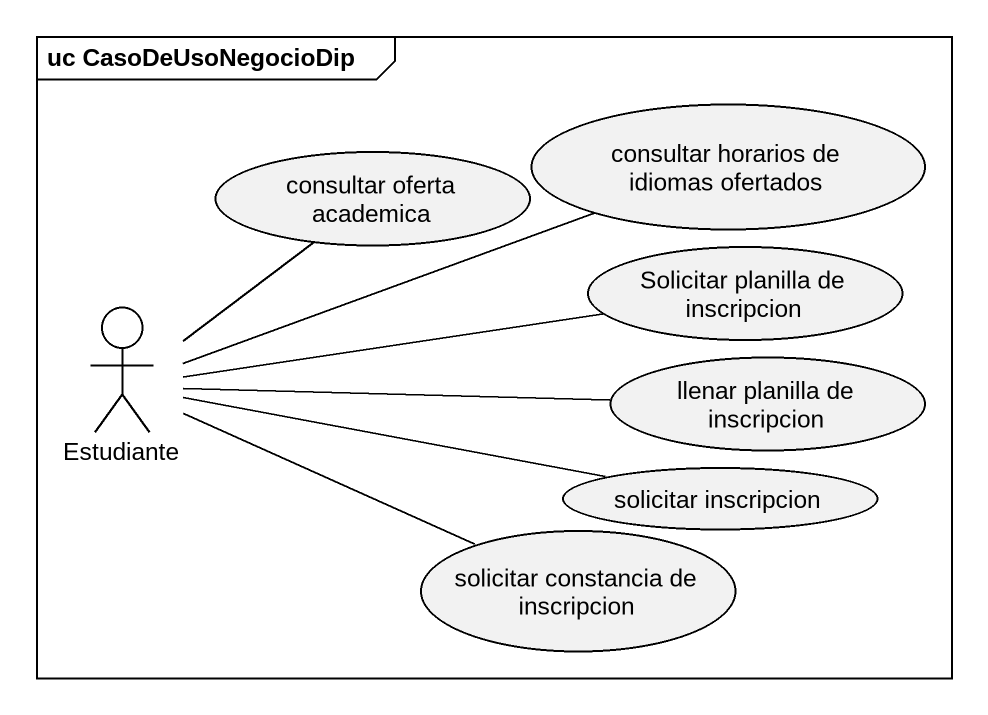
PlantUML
@startuml
mainframe uc CasoDeUsoNegocioDip
usecase "consultar oferta academica" as consultar_oferta_academica
usecase "consultar horarios de idiomas ofertados" as consultar_horarios_de
usecase "Solicitar planilla de inscripcion" as Solicitar_planilla_de
actor Estudiante
usecase "llenar planilla de inscripcion" as llenar_planilla_de
usecase "solicitar constancia de inscripcion" as solicitar_constancia_de
usecase "solicitar inscripcion" as solicitar_inscripcion
Estudiante -up- consultar_oferta_academica
Estudiante -right- consultar_horarios_de
Estudiante -right- Solicitar_planilla_de
Estudiante -right- llenar_planilla_de
Estudiante -right- solicitar_constancia_de
Estudiante -right- solicitar_inscripcion
@enduml
